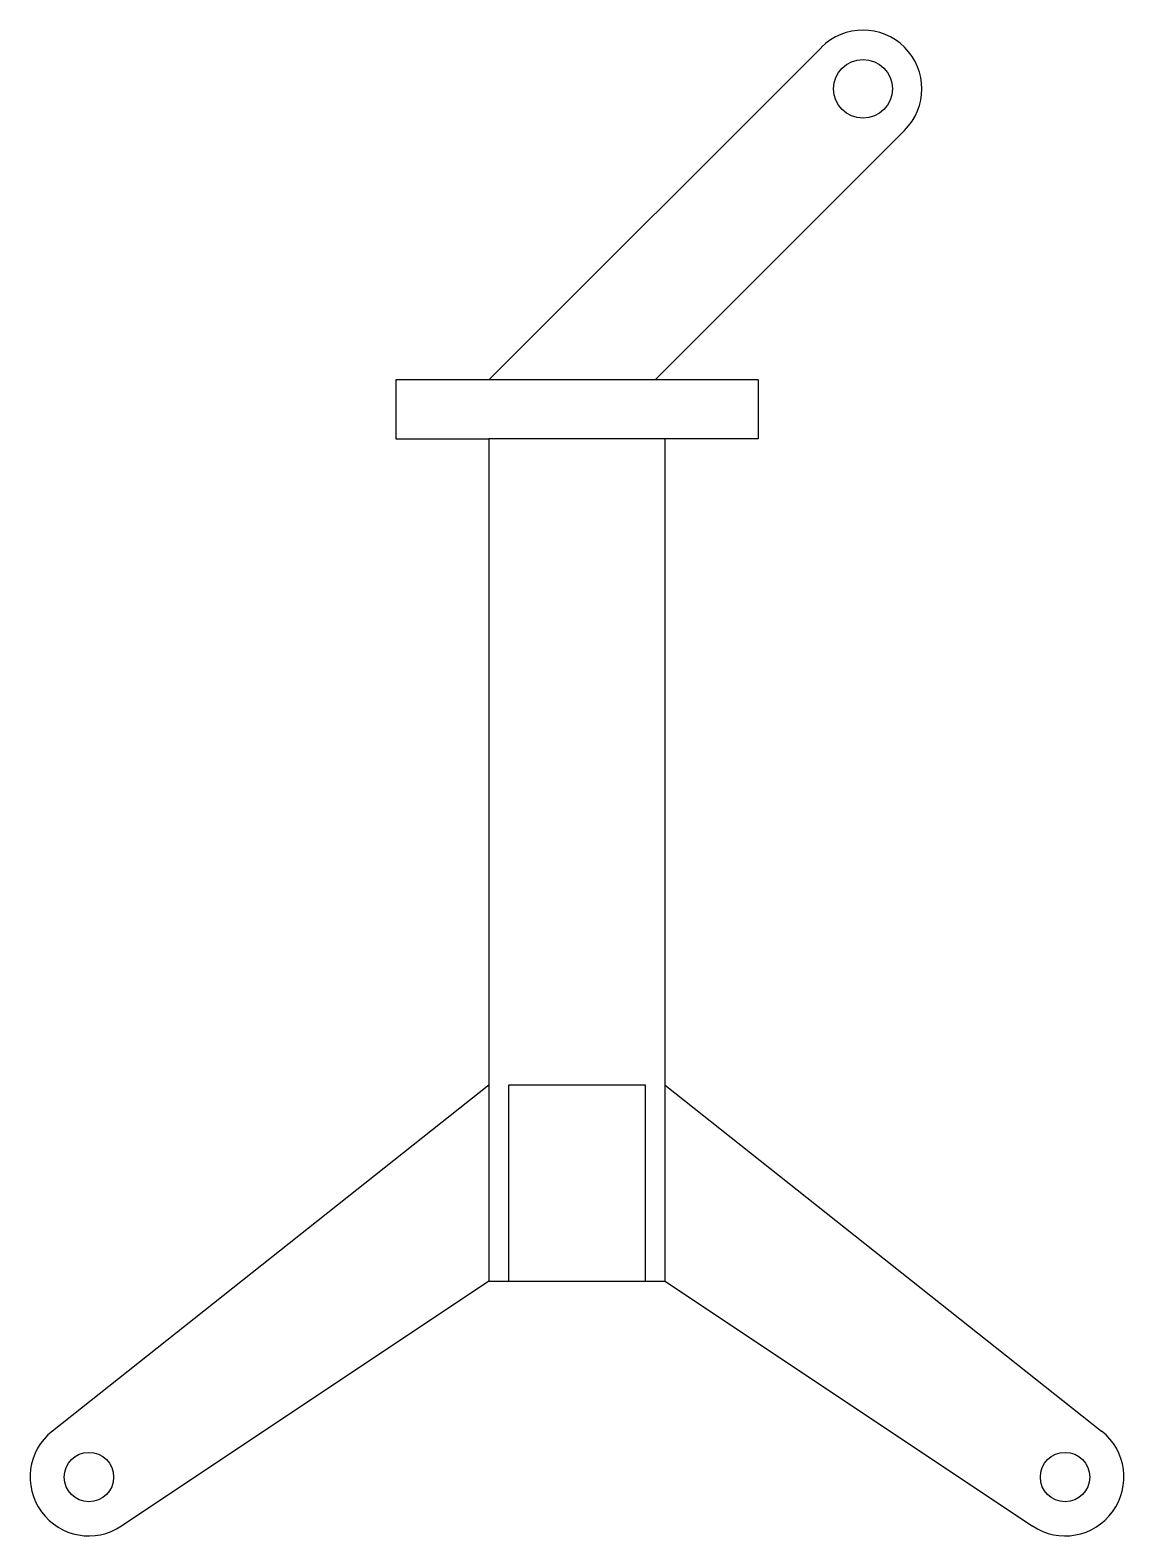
# Model space of a CAD drawing. Header units: millimetres. Extents: x 17.8 to 31.9, y 1.2 to 20.6.
import ezdxf

# ---------------------------------------------------------------- set-up
doc = ezdxf.new("R2010")
doc.units = ezdxf.units.MM
for name, color, linetype in [('Cerc mediu', 3, 'Continuous'), ('Cercuri mici', 2, 'Continuous'), ('Contur', 1, 'Continuous'), ('Dreptunghi', 4, 'Continuous')]:
    doc.layers.add(name, color=color, linetype=linetype)

msp = doc.modelspace()

# ---------------------------------------------------------------- linework, layer by layer
at = {"layer": 'Cerc mediu'}
msp.add_circle((28.545, 19.869), 0.379, dxfattribs=at)
at = {"layer": 'Cercuri mici'}
for centre in [(18.555, 1.947), (31.153, 1.947)]:
    msp.add_circle(centre, 0.319, dxfattribs=at)
at = {"layer": 'Contur'}
for p, q in [((23.716, 16.112), (28.008, 20.405)), ((25.862, 16.112), (29.082, 19.332)), ((23.716, 16.112), (22.517, 16.112)), ((22.517, 16.112), (22.517, 15.353)), ((27.191, 16.112), (23.716, 16.112)), ((27.191, 16.112), (27.191, 15.353)), ((22.517, 15.353), (23.716, 15.353)), ((27.191, 15.353), (23.716, 15.353)), ((23.716, 15.353), (23.716, 4.476)), ((25.992, 4.476), (25.992, 15.353)), ((23.716, 7.006), (18.084, 2.541)), ((25.992, 7.006), (31.624, 2.541)), ((23.716, 4.476), (18.976, 1.315)), ((23.716, 4.476), (25.992, 4.476)), ((25.992, 4.476), (30.731, 1.315))]:
    msp.add_line(p, q, dxfattribs=at)
for centre, start, end in [((28.545, 19.869), 315, 135), ((18.555, 1.947), 128.4049, 303.7018), ((31.153, 1.947), 236.2982, 51.5951)]:
    msp.add_arc(centre, 0.759, start, end, dxfattribs=at)
at = {"layer": 'Dreptunghi'}
msp.add_lwpolyline([(23.969, 4.476), (25.739, 4.476), (25.739, 7.006), (23.969, 7.006)], close=True, dxfattribs=at)

doc.saveas('drawing.dxf')
